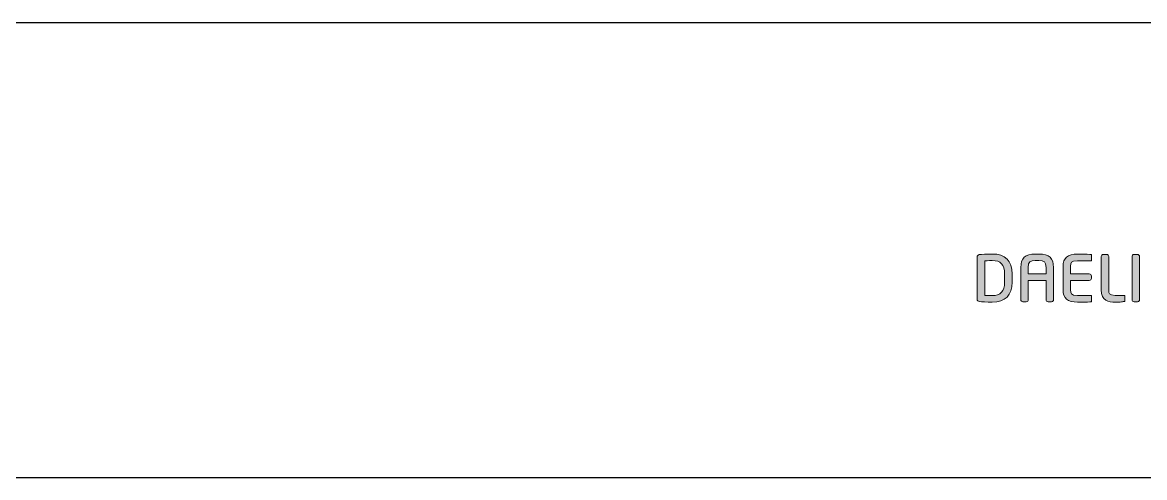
# Model space of a CAD drawing. Extents: x 16296660632 to 16296673681, y -37409619871 to -37409617503.
# Drawn here: x 16296672926.8 to 16296673000.8, y -37409618008.2 to -37409617978.2 of the extents above; entities that cross this region are included whole.
import ezdxf

# ---------------------------------------------------------------- set-up
doc = ezdxf.new("R2010")
doc.units = 0
doc.header["$LTSCALE"] = 10
doc.header["$MEASUREMENT"] = 0
doc.layers.get('0').update_dxf_attribs({"linetype": 'CONTINUOUS'})
doc.layers.add('레이어 1', color=7, linetype='CONTINUOUS', lineweight=0)

msp = doc.modelspace()

# ---------------------------------------------------------------- hatches: boundary and pattern name
at = {"layer": '레이어 1'}
h = msp.add_hatch(color=7, dxfattribs=at)
h.dxf.hatch_style = 2
edge = h.paths.add_edge_path()
edge.add_spline(control_points=[(16296672991.566561, -37409617995.369049), (16296672991.566561, -37409617995.96489), (16296672991.29471, -37409617996.254784), (16296672990.735189, -37409617996.254784), (16296672990.735189, -37409617996.254784), (16296672990.352381, -37409617996.247688), (16296672990.252609, -37409617996.245956), (16296672990.252609, -37409617996.245956), (16296672990.252609, -37409617993.961357), (16296672990.252609, -37409617993.961357), (16296672990.45089, -37409617993.941673), (16296672990.73266, -37409617993.93837), (16296672990.73546, -37409617993.93837), (16296672991.31015, -37409617993.93837), (16296672991.566561, -37409617994.211403), (16296672991.566561, -37409617994.823311), (16296672991.566561, -37409617994.823311), (16296672991.566561, -37409617995.369049), (16296672991.566561, -37409617995.369049)], knot_values=[0, 0, 0, 0, 1, 1, 1, 2, 2, 2, 3, 3, 3, 4, 4, 4, 5, 5, 5, 6, 6, 6, 6], degree=3, periodic=0)
edge = h.paths.add_edge_path()
edge.add_spline(control_points=[(16296672990.735189, -37409617993.509209), (16296672990.42458, -37409617993.509209), (16296672990.02165, -37409617993.528267), (16296672989.889509, -37409617993.549538), (16296672989.806881, -37409617993.5634), (16296672989.753901, -37409617993.62516), (16296672989.753901, -37409617993.706772), (16296672989.753901, -37409617993.706772), (16296672989.753901, -37409617996.486053), (16296672989.753901, -37409617996.486053), (16296672989.753901, -37409617996.571609), (16296672989.80739, -37409617996.631798), (16296672989.89353, -37409617996.643761), (16296672990.018499, -37409617996.664558), (16296672990.42013, -37409617996.683456), (16296672990.735189, -37409617996.683456), (16296672991.60248, -37409617996.683456), (16296672992.060711, -37409617996.228783), (16296672992.060711, -37409617995.369049), (16296672992.060711, -37409617995.369049), (16296672992.060711, -37409617994.823311), (16296672992.060711, -37409617994.823311), (16296672992.060711, -37409617993.963577), (16296672991.60248, -37409617993.509209), (16296672990.735189, -37409617993.509209)], knot_values=[0, 0, 0, 0, 1, 1, 1, 2, 2, 2, 3, 3, 3, 4, 4, 4, 5, 5, 5, 6, 6, 6, 7, 7, 7, 8, 8, 8, 8], degree=3, periodic=0)
h = msp.add_hatch(color=7, dxfattribs=at)
h.dxf.hatch_style = 2
edge = h.paths.add_edge_path()
edge.add_spline(control_points=[(16296672994.29748, -37409617994.819992), (16296672994.29748, -37409617994.819992), (16296672993.12801, -37409617994.819992), (16296672993.12801, -37409617994.819992), (16296672993.12801, -37409617994.77652), (16296672993.12801, -37409617994.402969), (16296672993.12801, -37409617994.402969), (16296672993.12801, -37409617994.013039), (16296672993.243919, -37409617993.946877), (16296672993.591669, -37409617993.946877), (16296672993.591669, -37409617993.946877), (16296672993.834169, -37409617993.946877), (16296672993.834169, -37409617993.946877), (16296672994.181721, -37409617993.946877), (16296672994.29748, -37409617994.013039), (16296672994.29748, -37409617994.402969), (16296672994.29748, -37409617994.402969), (16296672994.29748, -37409617994.77652), (16296672994.29748, -37409617994.819992)], knot_values=[0, 0, 0, 0, 1, 1, 1, 2, 2, 2, 3, 3, 3, 4, 4, 4, 5, 5, 5, 6, 6, 6, 6], degree=3, periodic=0)
edge = h.paths.add_edge_path()
edge.add_spline(control_points=[(16296672993.834169, -37409617993.509209), (16296672993.834169, -37409617993.509209), (16296672993.591669, -37409617993.509209), (16296672993.591669, -37409617993.509209), (16296672992.92918, -37409617993.509209), (16296672992.63382, -37409617993.78476), (16296672992.63382, -37409617994.402969), (16296672992.63382, -37409617994.402969), (16296672992.63382, -37409617996.517883), (16296672992.63382, -37409617996.517883), (16296672992.63382, -37409617996.592247), (16296672992.694241, -37409617996.655273), (16296672992.76557, -37409617996.655273), (16296672992.76557, -37409617996.655273), (16296672992.996929, -37409617996.655273), (16296672992.996929, -37409617996.655273), (16296672993.07893, -37409617996.655273), (16296672993.12801, -37409617996.585617), (16296672993.12801, -37409617996.517883), (16296672993.12801, -37409617996.517883), (16296672993.12801, -37409617995.302567), (16296672993.12801, -37409617995.25515), (16296672993.12801, -37409617995.25515), (16296672994.29748, -37409617995.25515), (16296672994.29748, -37409617995.25515), (16296672994.29748, -37409617995.302567), (16296672994.29748, -37409617996.517883), (16296672994.29748, -37409617996.517883), (16296672994.29748, -37409617996.593674), (16296672994.357229, -37409617996.655273), (16296672994.43084, -37409617996.655273), (16296672994.43084, -37409617996.655273), (16296672994.659361, -37409617996.655273), (16296672994.659361, -37409617996.655273), (16296672994.739479, -37409617996.655273), (16296672994.79339, -37409617996.584213), (16296672994.79339, -37409617996.517883), (16296672994.79339, -37409617996.517883), (16296672994.79339, -37409617994.402969), (16296672994.79339, -37409617994.402969), (16296672994.79339, -37409617993.78476), (16296672994.49745, -37409617993.509209), (16296672993.834169, -37409617993.509209)], knot_values=[0, 0, 0, 0, 1, 1, 1, 2, 2, 2, 3, 3, 3, 4, 4, 4, 5, 5, 5, 6, 6, 6, 7, 7, 7, 8, 8, 8, 9, 9, 9, 10, 10, 10, 11, 11, 11, 12, 12, 12, 13, 13, 13, 14, 14, 14, 14], degree=3, periodic=0)
h = msp.add_hatch(color=7, dxfattribs=at)
h.dxf.hatch_style = 2
edge = h.paths.add_edge_path()
edge.add_spline(control_points=[(16296672995.42189, -37409617994.317429), (16296672995.42189, -37409617994.317429), (16296672995.42189, -37409617995.874313), (16296672995.42189, -37409617995.874313), (16296672995.42189, -37409617996.418938), (16296672995.732969, -37409617996.683456), (16296672996.373079, -37409617996.683456), (16296672996.65564, -37409617996.683456), (16296672997.040211, -37409617996.678268), (16296672997.193979, -37409617996.663933), (16296672997.191771, -37409617996.663933), (16296672997.268539, -37409617996.656517), (16296672997.268539, -37409617996.656517), (16296672997.268539, -37409617996.656517), (16296672997.290751, -37409617996.65432), (16296672997.290751, -37409617996.65432), (16296672997.290751, -37409617996.65432), (16296672997.290751, -37409617996.237762), (16296672997.290751, -37409617996.237762), (16296672997.290751, -37409617996.237762), (16296672996.376591, -37409617996.237762), (16296672996.376591, -37409617996.237762), (16296672995.918591, -37409617996.237762), (16296672995.918591, -37409617996.108582), (16296672995.918591, -37409617995.874313), (16296672995.918591, -37409617995.874313), (16296672995.918591, -37409617995.297363), (16296672995.918591, -37409617995.252296), (16296672995.96566, -37409617995.252296), (16296672997.147421, -37409617995.252296), (16296672997.147421, -37409617995.252296), (16296672997.224819, -37409617995.252296), (16296672997.28787, -37409617995.190857), (16296672997.28787, -37409617995.115242), (16296672997.28787, -37409617995.115242), (16296672997.28787, -37409617994.960854), (16296672997.28787, -37409617994.960854), (16296672997.28787, -37409617994.88475), (16296672997.224819, -37409617994.823151), (16296672997.147421, -37409617994.823151), (16296672997.147421, -37409617994.823151), (16296672995.96566, -37409617994.823151), (16296672995.918591, -37409617994.823151), (16296672995.918591, -37409617994.778397), (16296672995.918591, -37409617994.317429), (16296672995.918591, -37409617994.317429), (16296672995.918591, -37409617994.083473), (16296672995.918591, -37409617993.95459), (16296672996.376591, -37409617993.95459), (16296672996.376591, -37409617993.95459), (16296672997.2904, -37409617993.958221), (16296672997.2904, -37409617993.958221), (16296672997.2904, -37409617993.958221), (16296672997.2904, -37409617993.544182), (16296672997.2904, -37409617993.544182), (16296672997.2904, -37409617993.544182), (16296672997.19347, -37409617993.533783), (16296672997.19347, -37409617993.533783), (16296672997.01367, -37409617993.517563), (16296672996.60145, -37409617993.509209), (16296672996.373079, -37409617993.509209), (16296672995.732969, -37409617993.509209), (16296672995.42189, -37409617993.773407), (16296672995.42189, -37409617994.317429)], knot_values=[0, 0, 0, 0, 1, 1, 1, 2, 2, 2, 3, 3, 3, 4, 4, 4, 5, 5, 5, 6, 6, 6, 7, 7, 7, 8, 8, 8, 9, 9, 9, 10, 10, 10, 11, 11, 11, 12, 12, 12, 13, 13, 13, 14, 14, 14, 15, 15, 15, 16, 16, 16, 17, 17, 17, 18, 18, 18, 19, 19, 19, 20, 20, 20, 21, 21, 21, 21], degree=3, periodic=0)
h = msp.add_hatch(color=7, dxfattribs=at)
h.dxf.hatch_style = 2
edge = h.paths.add_edge_path()
edge.add_spline(control_points=[(16296672998.084391, -37409617993.537407), (16296672998.0079, -37409617993.537407), (16296672997.943081, -37409617993.600594), (16296672997.943081, -37409617993.675583), (16296672997.943081, -37409617993.675583), (16296672997.943081, -37409617995.874313), (16296672997.943081, -37409617995.874313), (16296672997.943081, -37409617996.591301), (16296672998.432421, -37409617996.683456), (16296672998.858419, -37409617996.683456), (16296672999.17099, -37409617996.683456), (16296672999.25119, -37409617996.670227), (16296672999.34374, -37409617996.654793), (16296672999.34374, -37409617996.654793), (16296672999.397711, -37409617996.646294), (16296672999.397711, -37409617996.646294), (16296672999.396919, -37409617996.646599), (16296672999.469151, -37409617996.637619), (16296672999.469151, -37409617996.637619), (16296672999.469151, -37409617996.637619), (16296672999.49058, -37409617996.634781), (16296672999.49058, -37409617996.634781), (16296672999.49058, -37409617996.634781), (16296672999.49058, -37409617996.237762), (16296672999.49058, -37409617996.237762), (16296672999.49058, -37409617996.237762), (16296672998.86315, -37409617996.237762), (16296672998.86315, -37409617996.237762), (16296672998.438721, -37409617996.237762), (16296672998.438721, -37409617996.077538), (16296672998.438721, -37409617995.922043), (16296672998.438721, -37409617995.922043), (16296672998.438721, -37409617993.675583), (16296672998.438721, -37409617993.675583), (16296672998.438721, -37409617993.600594), (16296672998.37443, -37409617993.537407), (16296672998.29818, -37409617993.537407), (16296672998.29818, -37409617993.537407), (16296672998.084391, -37409617993.537407), (16296672998.084391, -37409617993.537407)], knot_values=[0, 0, 0, 0, 1, 1, 1, 2, 2, 2, 3, 3, 3, 4, 4, 4, 5, 5, 5, 6, 6, 6, 7, 7, 7, 8, 8, 8, 9, 9, 9, 10, 10, 10, 11, 11, 11, 12, 12, 12, 13, 13, 13, 13], degree=3, periodic=0)
h = msp.add_hatch(color=7, dxfattribs=at)
h.dxf.hatch_style = 2
edge = h.paths.add_edge_path()
edge.add_spline(control_points=[(16296673000.103979, -37409617993.537407), (16296673000.021429, -37409617993.537407), (16296672999.97212, -37409617993.605629), (16296672999.97212, -37409617993.671494), (16296672999.97212, -37409617993.671494), (16296672999.97212, -37409617996.517883), (16296672999.97212, -37409617996.517883), (16296672999.97212, -37409617996.593674), (16296673000.031361, -37409617996.655273), (16296673000.103979, -37409617996.655273), (16296673000.103979, -37409617996.655273), (16296673000.334949, -37409617996.655273), (16296673000.334949, -37409617996.655273), (16296673000.41766, -37409617996.655273), (16296673000.467051, -37409617996.585617), (16296673000.467051, -37409617996.517883), (16296673000.467051, -37409617996.517883), (16296673000.467051, -37409617993.671494), (16296673000.467051, -37409617993.671494), (16296673000.467051, -37409617993.596336), (16296673000.409161, -37409617993.537407), (16296673000.334949, -37409617993.537407), (16296673000.334949, -37409617993.537407), (16296673000.103979, -37409617993.537407), (16296673000.103979, -37409617993.537407)], knot_values=[0, 0, 0, 0, 1, 1, 1, 2, 2, 2, 3, 3, 3, 4, 4, 4, 5, 5, 5, 6, 6, 6, 7, 7, 7, 8, 8, 8, 8], degree=3, periodic=0)

# ---------------------------------------------------------------- linework, layer by layer
for p, q in [((16296672785.734381, -37409617978.244926), (16296673025.734381, -37409617978.244926)), ((16296672780.734381, -37409618008.244926), (16296673030.734381, -37409618008.244926))]:
    msp.add_line(p, q)
at = {"layer": '레이어 1', "color": 7}
for points, knots in [([(16296672990.735189, -37409617993.509209), (16296672990.42458, -37409617993.509209), (16296672990.02165, -37409617993.528267), (16296672989.889509, -37409617993.549538), (16296672989.806881, -37409617993.5634), (16296672989.753901, -37409617993.62516), (16296672989.753901, -37409617993.706772), (16296672989.753901, -37409617993.706772), (16296672989.753901, -37409617996.486053), (16296672989.753901, -37409617996.486053), (16296672989.753901, -37409617996.571609), (16296672989.80739, -37409617996.631798), (16296672989.89353, -37409617996.643761), (16296672990.018499, -37409617996.664558), (16296672990.42013, -37409617996.683456), (16296672990.735189, -37409617996.683456), (16296672991.60248, -37409617996.683456), (16296672992.060711, -37409617996.228783), (16296672992.060711, -37409617995.369049), (16296672992.060711, -37409617995.369049), (16296672992.060711, -37409617994.823311), (16296672992.060711, -37409617994.823311), (16296672992.060711, -37409617993.963577), (16296672991.60248, -37409617993.509209), (16296672990.735189, -37409617993.509209)], [0, 0, 0, 0, 1, 1, 1, 2, 2, 2, 3, 3, 3, 4, 4, 4, 5, 5, 5, 6, 6, 6, 7, 7, 7, 8, 8, 8, 8]), ([(16296672993.834169, -37409617993.509209), (16296672993.834169, -37409617993.509209), (16296672993.591669, -37409617993.509209), (16296672993.591669, -37409617993.509209), (16296672992.92918, -37409617993.509209), (16296672992.63382, -37409617993.78476), (16296672992.63382, -37409617994.402969), (16296672992.63382, -37409617994.402969), (16296672992.63382, -37409617996.517883), (16296672992.63382, -37409617996.517883), (16296672992.63382, -37409617996.592247), (16296672992.694241, -37409617996.655273), (16296672992.76557, -37409617996.655273), (16296672992.76557, -37409617996.655273), (16296672992.996929, -37409617996.655273), (16296672992.996929, -37409617996.655273), (16296672993.07893, -37409617996.655273), (16296672993.12801, -37409617996.585617), (16296672993.12801, -37409617996.517883), (16296672993.12801, -37409617996.517883), (16296672993.12801, -37409617995.302567), (16296672993.12801, -37409617995.25515), (16296672993.12801, -37409617995.25515), (16296672994.29748, -37409617995.25515), (16296672994.29748, -37409617995.25515), (16296672994.29748, -37409617995.302567), (16296672994.29748, -37409617996.517883), (16296672994.29748, -37409617996.517883), (16296672994.29748, -37409617996.593674), (16296672994.357229, -37409617996.655273), (16296672994.43084, -37409617996.655273), (16296672994.43084, -37409617996.655273), (16296672994.659361, -37409617996.655273), (16296672994.659361, -37409617996.655273), (16296672994.739479, -37409617996.655273), (16296672994.79339, -37409617996.584213), (16296672994.79339, -37409617996.517883), (16296672994.79339, -37409617996.517883), (16296672994.79339, -37409617994.402969), (16296672994.79339, -37409617994.402969), (16296672994.79339, -37409617993.78476), (16296672994.49745, -37409617993.509209), (16296672993.834169, -37409617993.509209)], [0, 0, 0, 0, 1, 1, 1, 2, 2, 2, 3, 3, 3, 4, 4, 4, 5, 5, 5, 6, 6, 6, 7, 7, 7, 8, 8, 8, 9, 9, 9, 10, 10, 10, 11, 11, 11, 12, 12, 12, 13, 13, 13, 14, 14, 14, 14]), ([(16296672995.42189, -37409617994.317429), (16296672995.42189, -37409617994.317429), (16296672995.42189, -37409617995.874313), (16296672995.42189, -37409617995.874313), (16296672995.42189, -37409617996.418938), (16296672995.732969, -37409617996.683456), (16296672996.373079, -37409617996.683456), (16296672996.65564, -37409617996.683456), (16296672997.040211, -37409617996.678268), (16296672997.193979, -37409617996.663933), (16296672997.191771, -37409617996.663933), (16296672997.268539, -37409617996.656517), (16296672997.268539, -37409617996.656517), (16296672997.268539, -37409617996.656517), (16296672997.290751, -37409617996.65432), (16296672997.290751, -37409617996.65432), (16296672997.290751, -37409617996.65432), (16296672997.290751, -37409617996.237762), (16296672997.290751, -37409617996.237762), (16296672997.290751, -37409617996.237762), (16296672996.376591, -37409617996.237762), (16296672996.376591, -37409617996.237762), (16296672995.918591, -37409617996.237762), (16296672995.918591, -37409617996.108582), (16296672995.918591, -37409617995.874313), (16296672995.918591, -37409617995.874313), (16296672995.918591, -37409617995.297363), (16296672995.918591, -37409617995.252296), (16296672995.96566, -37409617995.252296), (16296672997.147421, -37409617995.252296), (16296672997.147421, -37409617995.252296), (16296672997.224819, -37409617995.252296), (16296672997.28787, -37409617995.190857), (16296672997.28787, -37409617995.115242), (16296672997.28787, -37409617995.115242), (16296672997.28787, -37409617994.960854), (16296672997.28787, -37409617994.960854), (16296672997.28787, -37409617994.88475), (16296672997.224819, -37409617994.823151), (16296672997.147421, -37409617994.823151), (16296672997.147421, -37409617994.823151), (16296672995.96566, -37409617994.823151), (16296672995.918591, -37409617994.823151), (16296672995.918591, -37409617994.778397), (16296672995.918591, -37409617994.317429), (16296672995.918591, -37409617994.317429), (16296672995.918591, -37409617994.083473), (16296672995.918591, -37409617993.95459), (16296672996.376591, -37409617993.95459), (16296672996.376591, -37409617993.95459), (16296672997.2904, -37409617993.958221), (16296672997.2904, -37409617993.958221), (16296672997.2904, -37409617993.958221), (16296672997.2904, -37409617993.544182), (16296672997.2904, -37409617993.544182), (16296672997.2904, -37409617993.544182), (16296672997.19347, -37409617993.533783), (16296672997.19347, -37409617993.533783), (16296672997.01367, -37409617993.517563), (16296672996.60145, -37409617993.509209), (16296672996.373079, -37409617993.509209), (16296672995.732969, -37409617993.509209), (16296672995.42189, -37409617993.773407), (16296672995.42189, -37409617994.317429)], [0, 0, 0, 0, 1, 1, 1, 2, 2, 2, 3, 3, 3, 4, 4, 4, 5, 5, 5, 6, 6, 6, 7, 7, 7, 8, 8, 8, 9, 9, 9, 10, 10, 10, 11, 11, 11, 12, 12, 12, 13, 13, 13, 14, 14, 14, 15, 15, 15, 16, 16, 16, 17, 17, 17, 18, 18, 18, 19, 19, 19, 20, 20, 20, 21, 21, 21, 21]), ([(16296672998.084391, -37409617993.537407), (16296672998.0079, -37409617993.537407), (16296672997.943081, -37409617993.600594), (16296672997.943081, -37409617993.675583), (16296672997.943081, -37409617993.675583), (16296672997.943081, -37409617995.874313), (16296672997.943081, -37409617995.874313), (16296672997.943081, -37409617996.591301), (16296672998.432421, -37409617996.683456), (16296672998.858419, -37409617996.683456), (16296672999.17099, -37409617996.683456), (16296672999.25119, -37409617996.670227), (16296672999.34374, -37409617996.654793), (16296672999.34374, -37409617996.654793), (16296672999.397711, -37409617996.646294), (16296672999.397711, -37409617996.646294), (16296672999.396919, -37409617996.646599), (16296672999.469151, -37409617996.637619), (16296672999.469151, -37409617996.637619), (16296672999.469151, -37409617996.637619), (16296672999.49058, -37409617996.634781), (16296672999.49058, -37409617996.634781), (16296672999.49058, -37409617996.634781), (16296672999.49058, -37409617996.237762), (16296672999.49058, -37409617996.237762), (16296672999.49058, -37409617996.237762), (16296672998.86315, -37409617996.237762), (16296672998.86315, -37409617996.237762), (16296672998.438721, -37409617996.237762), (16296672998.438721, -37409617996.077538), (16296672998.438721, -37409617995.922043), (16296672998.438721, -37409617995.922043), (16296672998.438721, -37409617993.675583), (16296672998.438721, -37409617993.675583), (16296672998.438721, -37409617993.600594), (16296672998.37443, -37409617993.537407), (16296672998.29818, -37409617993.537407), (16296672998.29818, -37409617993.537407), (16296672998.084391, -37409617993.537407), (16296672998.084391, -37409617993.537407)], [0, 0, 0, 0, 1, 1, 1, 2, 2, 2, 3, 3, 3, 4, 4, 4, 5, 5, 5, 6, 6, 6, 7, 7, 7, 8, 8, 8, 9, 9, 9, 10, 10, 10, 11, 11, 11, 12, 12, 12, 13, 13, 13, 13]), ([(16296673000.103979, -37409617993.537407), (16296673000.021429, -37409617993.537407), (16296672999.97212, -37409617993.605629), (16296672999.97212, -37409617993.671494), (16296672999.97212, -37409617993.671494), (16296672999.97212, -37409617996.517883), (16296672999.97212, -37409617996.517883), (16296672999.97212, -37409617996.593674), (16296673000.031361, -37409617996.655273), (16296673000.103979, -37409617996.655273), (16296673000.103979, -37409617996.655273), (16296673000.334949, -37409617996.655273), (16296673000.334949, -37409617996.655273), (16296673000.41766, -37409617996.655273), (16296673000.467051, -37409617996.585617), (16296673000.467051, -37409617996.517883), (16296673000.467051, -37409617996.517883), (16296673000.467051, -37409617993.671494), (16296673000.467051, -37409617993.671494), (16296673000.467051, -37409617993.596336), (16296673000.409161, -37409617993.537407), (16296673000.334949, -37409617993.537407), (16296673000.334949, -37409617993.537407), (16296673000.103979, -37409617993.537407), (16296673000.103979, -37409617993.537407)], [0, 0, 0, 0, 1, 1, 1, 2, 2, 2, 3, 3, 3, 4, 4, 4, 5, 5, 5, 6, 6, 6, 7, 7, 7, 8, 8, 8, 8]), ([(16296672991.566561, -37409617995.369049), (16296672991.566561, -37409617995.96489), (16296672991.29471, -37409617996.254784), (16296672990.735189, -37409617996.254784), (16296672990.735189, -37409617996.254784), (16296672990.352381, -37409617996.247688), (16296672990.252609, -37409617996.245956), (16296672990.252609, -37409617996.245956), (16296672990.252609, -37409617993.961357), (16296672990.252609, -37409617993.961357), (16296672990.45089, -37409617993.941673), (16296672990.73266, -37409617993.93837), (16296672990.73546, -37409617993.93837), (16296672991.31015, -37409617993.93837), (16296672991.566561, -37409617994.211403), (16296672991.566561, -37409617994.823311), (16296672991.566561, -37409617994.823311), (16296672991.566561, -37409617995.369049), (16296672991.566561, -37409617995.369049)], [0, 0, 0, 0, 1, 1, 1, 2, 2, 2, 3, 3, 3, 4, 4, 4, 5, 5, 5, 6, 6, 6, 6]), ([(16296672994.29748, -37409617994.819992), (16296672994.29748, -37409617994.819992), (16296672993.12801, -37409617994.819992), (16296672993.12801, -37409617994.819992), (16296672993.12801, -37409617994.77652), (16296672993.12801, -37409617994.402969), (16296672993.12801, -37409617994.402969), (16296672993.12801, -37409617994.013039), (16296672993.243919, -37409617993.946877), (16296672993.591669, -37409617993.946877), (16296672993.591669, -37409617993.946877), (16296672993.834169, -37409617993.946877), (16296672993.834169, -37409617993.946877), (16296672994.181721, -37409617993.946877), (16296672994.29748, -37409617994.013039), (16296672994.29748, -37409617994.402969), (16296672994.29748, -37409617994.402969), (16296672994.29748, -37409617994.77652), (16296672994.29748, -37409617994.819992)], [0, 0, 0, 0, 1, 1, 1, 2, 2, 2, 3, 3, 3, 4, 4, 4, 5, 5, 5, 6, 6, 6, 6])]:
    msp.add_open_spline(points, degree=3, knots=knots, dxfattribs=at)

doc.saveas('drawing.dxf')
